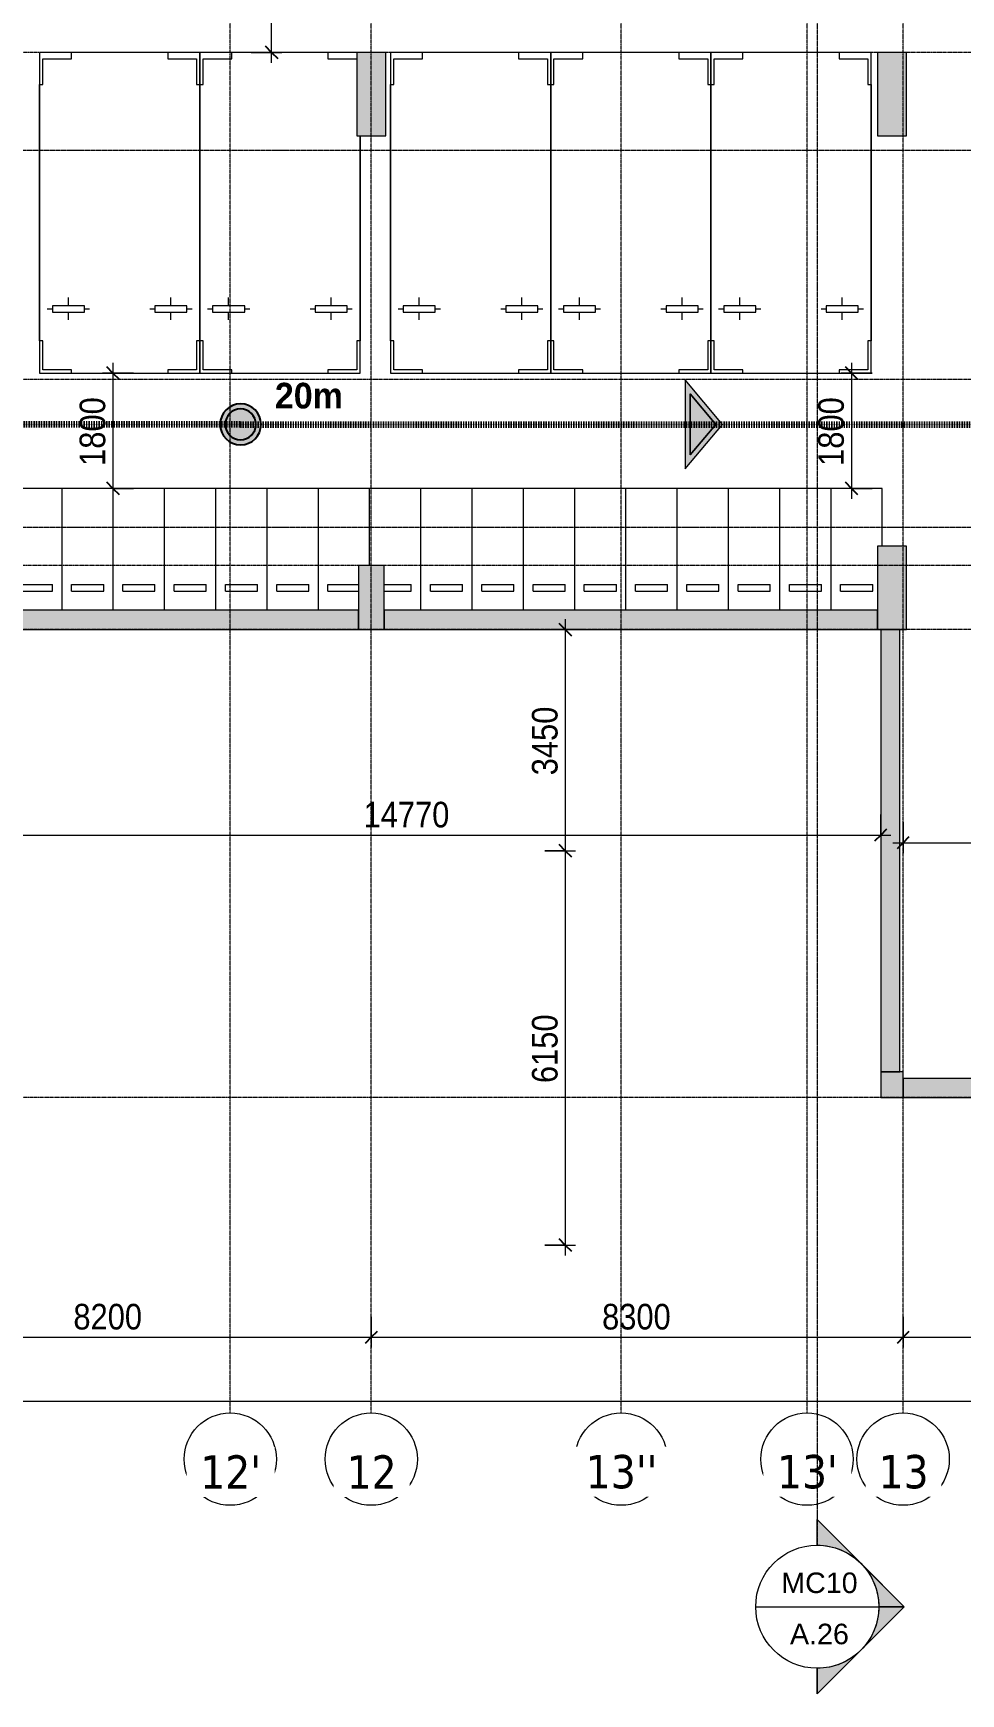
# Model space of a CAD drawing. Header units: millimetres. Extents: x 25998 to 252958, y -15958 to 83425.
# Drawn here: x 102878 to 117353, y 7940 to 33837 of the extents above; entities that cross this region are included whole.
import ezdxf

# ---------------------------------------------------------------- set-up
doc = ezdxf.new("R2010")
doc.units = ezdxf.units.MM
for name, pattern in [('1 NÉT CALL OUT', [6, 3, -3]), ('Dash Dot 3_16_', [7.9375, 4.7625, -1.5875, 0, -1.5875]), ('Grid Line', [22.225, 12.7, -3.175, 3.175, -3.175])]:
    doc.linetypes.add(name, pattern=pattern)
for name, color, linetype, lineweight in [('0-1', 7, 'Continuous', 5), ('A-ANNO-DIMS', 211, 'Continuous', 9), ('A-ANNO-DIMS-160', 211, 'Continuous', 9), ('A-ANNO-NOTE', 131, 'Continuous', 9), ('A-ANNO-NOTE-1', 131, 'Continuous', 25), ('A-DETL-2', 90, '1 NÉT CALL OUT', 100), ('A-WALL-PATT-1', 7, 'Continuous', 9), ('C-PRKG', 70, 'Continuous', 9), ('G-ANNO-SYMB', 111, 'Continuous', 9), ('G-ANNO-SYMB-1', 111, 'Dash Dot 3_16_', 18), ('G-ANNO-TEXT-2', 142, 'Continuous', 9), ('L-SITE-WALL-1', 250, 'Continuous', 18), ('L-SITE-WALL-2', 7, 'Continuous', 9), ('S-COLS-1', 52, 'Continuous', 5), ('S-COLS-2', 250, 'Continuous', 18), ('S-COLS-3', 7, 'Continuous', 9), ('S-GRID-1', 1, 'Grid Line', 9), ('S-GRID-IDEN', 1, 'Continuous', 9)]:
    doc.layers.add(name, color=color, linetype=linetype, lineweight=lineweight)
doc.styles.add('Arial_2', font='arial_0.ttf', dxfattribs={"height": 320})
doc.styles.add('Arial_4', font='arial_0.ttf', dxfattribs={"width": 0.95, "height": 400})
doc.styles.add('Tahoma_B', font='tahomabd_0.ttf', dxfattribs={"height": 520})
doc.styles.add('UTM Avo', font='UTM Avo.ttf', dxfattribs={"width": 0.9, "height": 400})
doc.dimstyles.new('1_Dim_chi_tiet_2_5', dxfattribs={"dimscale": 304.8, "dimtxt": 399.720379, "dimasz": 0.629921, "dimexe": 0.524934, "dimexo": 0.0625, "dimgap": 0.052493, "dimtad": 1, "dimdec": 0, "dimrnd": 5, "dimzin": 0, "dimdsep": 46, "dimtxsty": 'UTM Avo', "dimblk1": 'OBLIQUE', "dimblk2": 'OBLIQUE', "dimsah": 1, "dimcen": 0.09, "dimdle": 0.524934, "dimazin": 0, "dimtfac": 1, "dimtdec": 4, "dimtix": 1, "dimtmove": 0, "dimatfit": 3, "dimfxl": 1.049869, "dimfxlon": 1, "dimtvp": 1, "dimtolj": 1, "dimtzin": 0, "dimarcsym": 2})

# ---------------------------------------------------------------- blocks, each defined once
blk = doc.blocks.new('NCV_TKTC_KET CAU_rvt-1-TKCS_MB TẦNG HẦM')
at = {"layer": 'A-WALL-PATT-1'}
for points in [[(107953, 24537), (107953, 24837), (100153, 24837), (100153, 24537), (106088, 24537)], [(112537, 24537), (116053, 24537), (116053, 24837), (108353, 24837), (108353, 24537)], [(116103, 17637), (116403, 17637), (116403, 24537), (116103, 24537), (116103, 17637)], [(118803, 17237), (122253, 17238), (122253, 17537), (116453, 17537), (116453, 17237), (118503, 17238), (118503, 17437), (118803, 17437), (118803, 17238)]]:
    blk.add_hatch(color=256, dxfattribs=at).paths.add_polyline_path(points)
at = {"layer": 'S-COLS-1'}
for points in [[(108353, 32237), (108378, 32237), (108378, 33537), (107928, 33537), (107928, 32237), (107953, 32237)], [(116149, 32237), (116503, 32237), (116503, 33537), (116053, 33537), (116053, 32237), (116103, 32237)], [(116103, 24537), (116503, 24537), (116501, 25837), (116053, 25837), (116053, 24537)], [(108353, 24537), (108353, 25537), (107953, 25537), (107953, 24537)], [(116453, 17237), (116453, 17637), (116103, 17637), (116103, 17237)]]:
    blk.add_hatch(color=256, dxfattribs=at).paths.add_polyline_path(points)
at = {"layer": 'L-SITE-WALL-1'}
for p, q in [((107953, 24837), (100153, 24837)), ((116053, 24837), (108353, 24837)), ((100153, 24537), (107953, 24537)), ((108353, 24537), (116053, 24537)), ((116103, 24537), (116103, 17637)), ((116403, 17637), (116403, 24537)), ((122253, 17537), (116453, 17537)), ((116453, 17237), (118503, 17237))]:
    blk.add_line(p, q, dxfattribs=at)
at = {"layer": 'L-SITE-WALL-2'}
for p, q in [((107953, 24537), (107953, 24837)), ((108353, 24837), (108353, 24537)), ((116053, 24537), (116053, 24837)), ((116403, 24537), (116103, 24537)), ((116103, 17637), (116403, 17637)), ((116453, 17537), (116453, 17237))]:
    blk.add_line(p, q, dxfattribs=at)
at = {"layer": 'S-COLS-2'}
for p, q in [((108378, 33537), (107928, 33537)), ((107928, 33537), (107928, 32237)), ((108378, 32237), (108378, 33537)), ((116503, 33537), (116053, 33537)), ((116053, 33537), (116053, 32237)), ((116503, 32237), (116503, 33537)), ((107928, 32237), (108378, 32237)), ((116053, 32237), (116503, 32237)), ((116503, 25837), (116053, 25837)), ((116053, 25837), (116053, 24837)), ((116503, 24537), (116503, 25837)), ((108353, 25537), (107953, 25537)), ((107953, 25537), (107953, 24837)), ((108353, 24837), (108353, 25537)), ((107953, 24537), (108353, 24537)), ((116053, 24537), (116103, 24537)), ((116403, 24537), (116503, 24537)), ((116103, 17637), (116103, 17237)), ((116453, 17637), (116403, 17637)), ((116453, 17537), (116453, 17637)), ((116103, 17237), (116453, 17237))]:
    blk.add_line(p, q, dxfattribs=at)
at = {"layer": 'S-COLS-3'}
for p, q in [((107953, 24837), (107953, 24537)), ((108353, 24537), (108353, 24837)), ((116053, 24837), (116053, 24537)), ((116103, 24537), (116403, 24537)), ((116403, 17637), (116103, 17637)), ((116453, 17237), (116453, 17537))]:
    blk.add_line(p, q, dxfattribs=at)
blk = doc.blocks.new('XE MAY2 - xe may 2-V23-TKCS_MB TẦNG HẦM')
at = {"layer": 'C-PRKG'}
for p, q in [((-1900, 0), (-1900, -800)), ((-700, 0), (-1900, 0)), ((-400, -650), (-400, -175)), ((-300, -650), (-300, -175)), ((-300, -650), (-400, -650)), ((0, -800), (-1900, -800))]:
    blk.add_line(p, q, dxfattribs=at)
blk = doc.blocks.new('XE MAY2 - xe may 2-614215-TKCS_MB TẦNG HẦM')
at = {"layer": 'C-PRKG'}
for p, q in [((-1900, 0), (-1900, -800)), ((0, 0), (-1900, 0)), ((-300, -150), (-400, -150)), ((-400, -650), (-400, -150)), ((-300, -650), (-300, -150)), ((-300, -650), (-400, -650)), ((0, -800), (-1900, -800))]:
    blk.add_line(p, q, dxfattribs=at)
blk = doc.blocks.new('xe oto1 - xe oto-V25-TKCS_MB TẦNG HẦM')
at = {"layer": 'C-PRKG'}
for p, q in [((-2000, 5000), (-2500, 5000)), ((-2500, 5000), (-2500, 4500)), ((-2500, 5000), (-2500, 0)), ((0, 5000), (-2500, 5000)), ((-2450, 4500), (-2450, 4950)), ((-2450, 4950), (-2000, 4950)), ((-2000, 4950), (-2000, 5000)), ((0, 5000), (-500, 5000)), ((-500, 5000), (-500, 4950)), ((-500, 4950), (-50, 4950)), ((-50, 4950), (-50, 4500)), ((0, 4500), (0, 5000)), ((0, 0), (0, 5000)), ((-2500, 4500), (-2450, 4500)), ((-2500, 500), (-2500, 4500)), ((-2500, 4500), (-2500, 500)), ((-50, 4500), (0, 4500)), ((0, 500), (0, 4500)), ((0, 4500), (0, 500)), ((-2050, 4170), (-2050, 4050)), ((-2050, 4170), (-2050, 4050)), ((-450, 4170), (-450, 4050)), ((-450, 4170), (-450, 4050)), ((-2300, 4000), (-2380, 4000)), ((-2300, 4000), (-2380, 4000)), ((-1800, 4050), (-2300, 4050)), ((-2300, 4050), (-2300, 3950)), ((-2300, 3950), (-1800, 3950)), ((-2050, 3950), (-2050, 3820)), ((-2050, 3950), (-2050, 3820)), ((-1800, 3950), (-1800, 4050)), ((-1720, 4000), (-1800, 4000)), ((-1720, 4000), (-1800, 4000)), ((-700, 4000), (-780, 4000)), ((-700, 4000), (-780, 4000)), ((-200, 4050), (-700, 4050)), ((-700, 4050), (-700, 3950)), ((-700, 3950), (-200, 3950)), ((-450, 3950), (-450, 3820)), ((-450, 3950), (-450, 3820)), ((-200, 3950), (-200, 4050)), ((-120, 4000), (-200, 4000)), ((-120, 4000), (-200, 4000)), ((-2450, 500), (-2500, 500)), ((-2500, 500), (-2500, 0)), ((-2450, 100), (-2450, 500)), ((0, 500), (-50, 500)), ((-50, 500), (-50, 100)), ((0, 0), (0, 500)), ((-2500, 0), (-2000, 0)), ((-2500, 0), (0, 0)), ((-2000, 100), (-2450, 100)), ((-2000, 0), (-2000, 100)), ((-500, 100), (-500, 0)), ((-50, 100), (-500, 100)), ((-500, 0), (0, 0))]:
    blk.add_line(p, q, dxfattribs=at)
blk = doc.blocks.new('XE MAY2 - xe may 2-V42-TKCS_MB TẦNG HẦM')
at = {"layer": 'C-PRKG'}
for p, q in [((-1900, 0), (-1900, -800)), ((0, 0), (-1900, 0)), ((-300, -150), (-400, -150)), ((-400, -575), (-400, -150)), ((-300, -575), (-300, -150)), ((-700, -800), (-1900, -800))]:
    blk.add_line(p, q, dxfattribs=at)
blk = doc.blocks.new('XE MAY2 - xe may 2-V47-TKCS_MB TẦNG HẦM')
at = {"layer": 'C-PRKG'}
for p, q in [((-1900, 0), (-1900, -800)), ((-1000, 0), (-1900, 0)), ((-300, -150), (-400, -150)), ((-400, -650), (-400, -150)), ((-300, -650), (-300, -150)), ((-300, -650), (-400, -650)), ((0, -800), (-1900, -800))]:
    blk.add_line(p, q, dxfattribs=at)
blk = doc.blocks.new('xe oto1 - xe oto-V56-TKCS_MB TẦNG HẦM')
at = {"layer": 'C-PRKG'}
for p, q in [((-2000, 5000), (-2500, 5000)), ((-2500, 5000), (-2500, 4500)), ((-2500, 5000), (-2500, 1300)), ((0, 5000), (-2500, 5000)), ((-2450, 4500), (-2450, 4950)), ((-2450, 4950), (-2000, 4950)), ((-2000, 4950), (-2000, 5000)), ((0, 5000), (-500, 5000)), ((-500, 5000), (-500, 4950)), ((-500, 4950), (-50, 4950)), ((-50, 4950), (-50, 4500)), ((0, 4500), (0, 5000)), ((0, 0), (0, 5000)), ((-2500, 4500), (-2450, 4500)), ((-2500, 1300), (-2500, 4500)), ((-2500, 4500), (-2500, 1300)), ((-50, 4500), (0, 4500)), ((0, 500), (0, 4500)), ((0, 4500), (0, 500)), ((-2050, 4170), (-2050, 4050)), ((-2050, 4170), (-2050, 4050)), ((-450, 4170), (-450, 4050)), ((-450, 4170), (-450, 4050)), ((-2300, 4000), (-2380, 4000)), ((-2300, 4000), (-2380, 4000)), ((-1800, 4050), (-2300, 4050)), ((-2300, 4050), (-2300, 3950)), ((-2300, 3950), (-1800, 3950)), ((-2050, 3950), (-2050, 3820)), ((-2050, 3950), (-2050, 3820)), ((-1800, 3950), (-1800, 4050)), ((-1720, 4000), (-1800, 4000)), ((-1720, 4000), (-1800, 4000)), ((-700, 4000), (-780, 4000)), ((-700, 4000), (-780, 4000)), ((-200, 4050), (-700, 4050)), ((-700, 4050), (-700, 3950)), ((-700, 3950), (-200, 3950)), ((-450, 3950), (-450, 3820)), ((-450, 3950), (-450, 3820)), ((-200, 3950), (-200, 4050)), ((-120, 4000), (-200, 4000)), ((-120, 4000), (-200, 4000)), ((0, 500), (-50, 500)), ((-50, 500), (-50, 100)), ((0, 0), (0, 500)), ((-2000, 100), (-2450, 100)), ((-2450, 0), (-2000, 0)), ((-2000, 0), (-2000, 100)), ((-500, 100), (-500, 0)), ((-50, 100), (-500, 100)), ((-2450, 0), (0, 0)), ((-500, 0), (0, 0))]:
    blk.add_line(p, q, dxfattribs=at)
blk = doc.blocks.new('Grid - M_Grid Head - Circle-353313-TKCS_MB TẦNG HẦM')
at = {"layer": 'S-GRID-IDEN'}
blk.add_circle((0, 0), 4.5, dxfattribs=at)
blk = doc.blocks.new('Section - M_Section Head - Filled-352373-TKCS_MB TẦNG HẦM')
at = {"layer": 'G-ANNO-SYMB'}
h = blk.add_hatch(color=256, dxfattribs=at)
edge = h.paths.add_edge_path()
edge.add_line((-6, 8.49), (-6, 6))
edge.add_arc((-6, 0), 6, 90, 135)
edge.add_line((-10.24, 4.24), (-6, 8.49))
h = blk.add_hatch(color=256, dxfattribs=at)
edge = h.paths.add_edge_path()
edge.add_line((-6, 8.49), (-1.76, 4.24))
edge.add_arc((-6, 0), 6, 45, 90)
edge.add_line((-6, 6), (-6, 8.49))
h = blk.add_hatch(color=256, dxfattribs=at)
edge = h.paths.add_edge_path()
edge.add_line((-14.49, 0), (-10.24, 4.24))
edge.add_arc((-6, 0), 6, 135, 180)
edge.add_line((-12, 0), (-14.49, 0))
h = blk.add_hatch(color=256, dxfattribs=at)
edge = h.paths.add_edge_path()
edge.add_line((2.49, 0), (0, 0))
edge.add_arc((-6, 0), 6, 360, 405)
edge.add_line((-1.76, 4.24), (2.49, 0))
for p, q in [((-6, 8.49), (-14.49, 0)), ((-6, 8.49), (-10.24, 4.24)), ((-6, 8.49), (2.49, 0)), ((-6, 6), (-6, 8.49)), ((-6, 8.49), (-6, 6)), ((-1.76, 4.24), (-6, 8.49)), ((-10.24, 4.24), (-14.49, 0)), ((2.49, 0), (-1.76, 4.24)), ((-14.49, 0), (-12, 0)), ((0, 0), (2.49, 0)), ((-12, 0), (-14.49, 0)), ((0, 0), (2.49, 0))]:
    blk.add_line(p, q, dxfattribs=at)
for start, end in [(360, 180), (90, 135), (45, 90), (135, 180), (360, 45), (180, 360)]:
    blk.add_arc((-6, 0), 6, start, end, dxfattribs=at)
blk = doc.blocks.new('DIMBLOCK16-TKCS_MB TẦNG HẦM')
at = {"layer": 'A-ANNO-DIMS-160'}
for p, q in [((106597, 33377), (106597, 39397)), ((106277, 39237), (106757, 39237)), ((106597, 39237), (106277, 39237)), ((106277, 33537), (106757, 33537)), ((106597, 33537), (106277, 33537))]:
    blk.add_line(p, q, dxfattribs=at)
at = {"layer": 'A-ANNO-DIMS-160', "lineweight": 25}
for p, q in [((106597, 39237), (106501, 39333)), ((106597, 39237), (106693, 39141)), ((106597, 33537), (106501, 33633)), ((106597, 33537), (106693, 33441))]:
    blk.add_line(p, q, dxfattribs=at)
at = {"layer": 'A-ANNO-DIMS-160', "color": 0, "insert": (106078, 35839), "char_height": 400, "width": 1314.64, "attachment_point": 1, "rotation": 90, "line_spacing_factor": 1.110334, "style": 'UTM Avo'}
blk.add_mtext('5700', dxfattribs=at)
blk = doc.blocks.new('_Oblique')
at = {"color": 0, "linetype": 'ByBlock', "lineweight": -2}
blk.add_line((-0.5, -0.5), (0.5, 0.5), dxfattribs=at)
blk = doc.blocks.new('DIMBLOCK42-TKCS_MB TẦNG HẦM')
at = {"layer": 'A-ANNO-DIMS-160'}
for p, q in [((99953, 13821), (99953, 13341)), ((99953, 13501), (99953, 13821)), ((108153, 13821), (108153, 13341)), ((108153, 13501), (108153, 13821)), ((99953, 13501), (108153, 13501))]:
    blk.add_line(p, q, dxfattribs=at)
at = {"layer": 'A-ANNO-DIMS-160', "lineweight": 25}
for p, q in [((99953, 13501), (99857, 13405)), ((99953, 13501), (100049, 13597)), ((108153, 13501), (108057, 13405)), ((108153, 13501), (108249, 13597))]:
    blk.add_line(p, q, dxfattribs=at)
at = {"layer": 'A-ANNO-DIMS-160', "color": 0, "insert": (103505, 14021), "char_height": 400, "width": 1314.64, "attachment_point": 1, "line_spacing_factor": 1.110334, "style": 'UTM Avo'}
blk.add_mtext('8200', dxfattribs=at)
blk = doc.blocks.new('DIMBLOCK43-TKCS_MB TẦNG HẦM')
at = {"layer": 'A-ANNO-DIMS-160'}
for p, q in [((108153, 13821), (108153, 13341)), ((108153, 13501), (108153, 13821)), ((116453, 13821), (116453, 13341)), ((116453, 13501), (116453, 13821)), ((108153, 13501), (116453, 13501))]:
    blk.add_line(p, q, dxfattribs=at)
at = {"layer": 'A-ANNO-DIMS-160', "lineweight": 25}
for p, q in [((108153, 13501), (108057, 13405)), ((108153, 13501), (108249, 13597)), ((116453, 13501), (116357, 13405)), ((116453, 13501), (116549, 13597))]:
    blk.add_line(p, q, dxfattribs=at)
at = {"layer": 'A-ANNO-DIMS-160', "color": 0, "insert": (111755, 14021), "char_height": 400, "width": 1314.64, "attachment_point": 1, "line_spacing_factor": 1.110334, "style": 'UTM Avo'}
blk.add_mtext('8300', dxfattribs=at)
blk = doc.blocks.new('DIMBLOCK44-TKCS_MB TẦNG HẦM')
at = {"layer": 'A-ANNO-DIMS-160'}
for p, q in [((116453, 13821), (116453, 13341)), ((116453, 13501), (116453, 13821)), ((127253, 13821), (127253, 13341)), ((127253, 13501), (127253, 13821)), ((116453, 13501), (127413, 13501))]:
    blk.add_line(p, q, dxfattribs=at)
at = {"layer": 'A-ANNO-DIMS-160', "lineweight": 25}
for p, q in [((116453, 13501), (116357, 13405)), ((116453, 13501), (116549, 13597)), ((127253, 13501), (127157, 13405)), ((127253, 13501), (127349, 13597))]:
    blk.add_line(p, q, dxfattribs=at)
at = {"layer": 'A-ANNO-DIMS-160', "color": 0, "insert": (121168, 14021), "char_height": 400, "width": 1643.29, "attachment_point": 1, "line_spacing_factor": 1.110334, "style": 'UTM Avo'}
blk.add_mtext('10800', dxfattribs=at)
blk = doc.blocks.new('DIMBLOCK45-TKCS_MB TẦNG HẦM')
at = {"layer": 'A-ANNO-DIMS-160'}
for p, q in [((33653, 12821), (33653, 12341)), ((33653, 12501), (33653, 12821)), ((127253, 12821), (127253, 12341)), ((127253, 12501), (127253, 12821)), ((33493, 12501), (127413, 12501))]:
    blk.add_line(p, q, dxfattribs=at)
at = {"layer": 'A-ANNO-DIMS-160', "lineweight": 25}
for p, q in [((33653, 12501), (33557, 12405)), ((33653, 12501), (33749, 12597)), ((127253, 12501), (127157, 12405)), ((127253, 12501), (127349, 12597))]:
    blk.add_line(p, q, dxfattribs=at)
at = {"layer": 'A-ANNO-DIMS-160', "color": 0, "insert": (79768, 13021), "char_height": 400, "width": 1643.29, "attachment_point": 1, "line_spacing_factor": 1.110334, "style": 'UTM Avo'}
blk.add_mtext('93600', dxfattribs=at)
blk = doc.blocks.new('DIMBLOCK49-TKCS_MB TẦNG HẦM')
at = {"layer": 'A-ANNO-DIMS-160'}
for p, q in [((116103, 21652), (116103, 21172)), ((116103, 21332), (116103, 21652)), ((101333, 21012), (101333, 21492)), ((101333, 21332), (116263, 21332)), ((101333, 21332), (101333, 21012))]:
    blk.add_line(p, q, dxfattribs=at)
at = {"layer": 'A-ANNO-DIMS-160', "lineweight": 25}
for p, q in [((101333, 21332), (101237, 21236)), ((101333, 21332), (101429, 21428)), ((116103, 21332), (116007, 21236)), ((116103, 21332), (116199, 21428))]:
    blk.add_line(p, q, dxfattribs=at)
at = {"layer": 'A-ANNO-DIMS-160', "color": 0, "insert": (108033, 21851), "char_height": 400, "width": 1643.29, "attachment_point": 1, "rotation": 0.0001, "line_spacing_factor": 1.110334, "style": 'UTM Avo'}
blk.add_mtext('14770', dxfattribs=at)
blk = doc.blocks.new('DIMBLOCK50-TKCS_MB TẦNG HẦM')
at = {"layer": 'A-ANNO-DIMS-160', "lineweight": 25}
for p, q in [((111180, 24537), (111084, 24633)), ((111180, 24537), (111276, 24441)), ((111180, 21087), (111084, 21183)), ((111180, 21087), (111276, 20991))]:
    blk.add_line(p, q, dxfattribs=at)
at = {"layer": 'A-ANNO-DIMS-160'}
for p, q in [((111180, 24697), (111180, 21087)), ((111500, 24537), (111020, 24537)), ((111180, 24537), (111500, 24537)), ((110860, 21087), (111340, 21087)), ((111180, 21087), (110860, 21087))]:
    blk.add_line(p, q, dxfattribs=at)
at = {"layer": 'A-ANNO-DIMS-160', "color": 0, "insert": (110660, 22264), "char_height": 400, "width": 1314.64, "attachment_point": 1, "rotation": 90, "line_spacing_factor": 1.110334, "style": 'UTM Avo'}
blk.add_mtext('3450', dxfattribs=at)
blk = doc.blocks.new('DIMBLOCK51-TKCS_MB TẦNG HẦM')
at = {"layer": 'A-ANNO-DIMS-160'}
for p, q in [((110860, 21087), (111340, 21087)), ((111180, 21087), (110860, 21087)), ((111180, 21087), (111180, 14777)), ((110860, 14937), (111340, 14937)), ((111180, 14937), (110860, 14937))]:
    blk.add_line(p, q, dxfattribs=at)
at = {"layer": 'A-ANNO-DIMS-160', "lineweight": 25}
for p, q in [((111180, 21087), (111084, 21183)), ((111180, 21087), (111276, 20991)), ((111180, 14937), (111084, 15033)), ((111180, 14937), (111276, 14841))]:
    blk.add_line(p, q, dxfattribs=at)
at = {"layer": 'A-ANNO-DIMS-160', "color": 0, "insert": (110660, 17464), "char_height": 400, "width": 1314.64, "attachment_point": 1, "rotation": 90, "line_spacing_factor": 1.110334, "style": 'UTM Avo'}
blk.add_mtext('6150', dxfattribs=at)
blk = doc.blocks.new('DIMBLOCK88-TKCS_MB TẦNG HẦM')
at = {"layer": 'A-ANNO-DIMS-160'}
for p, q in [((116453, 21531), (116453, 21051)), ((116453, 21211), (116453, 21531)), ((122053, 21531), (122053, 21051)), ((122053, 21211), (122053, 21531)), ((116293, 21211), (122053, 21211))]:
    blk.add_line(p, q, dxfattribs=at)
at = {"layer": 'A-ANNO-DIMS-160', "lineweight": 25}
for p, q in [((116453, 21211), (116549, 21307)), ((122053, 21211), (122149, 21307)), ((116453, 21211), (116357, 21115)), ((122053, 21211), (121957, 21115))]:
    blk.add_line(p, q, dxfattribs=at)
at = {"layer": 'A-ANNO-DIMS-160', "color": 0, "insert": (118705, 21731), "char_height": 400, "width": 1314.64, "attachment_point": 1, "line_spacing_factor": 1.110334, "style": 'UTM Avo'}
blk.add_mtext('5600', dxfattribs=at)
blk = doc.blocks.new('HDNDCT_MŨI TÊN THOÁT HIỂM - HDNDCT_MŨI TÊN THOÁT HIỂM-1614704-TKCS_MB TẦNG HẦM')
at = {"layer": 'A-ANNO-NOTE'}
h = blk.add_hatch(color=256, dxfattribs=at)
h.paths.add_polyline_path([(-3.15, 0), (0.5, 4.35), (0.5, -4.35)])
h.paths.add_polyline_path([(-2.5, 0), (0, -2.98), (0, 2.98)])
blk.add_hatch(color=256, dxfattribs=at).paths.add_polyline_path([(0, 2.98), (0, -2.98), (-2.5, 0)])
for p, q in [((0.5, 4.35), (-3.15, 0)), ((0.5, -4.35), (0.5, 4.35)), ((-2.5, 0), (0, 2.98)), ((0, 2.98), (-2.5, 0)), ((0, 2.98), (0, -2.98)), ((0, -2.98), (0, 2.98)), ((-3.15, 0), (0.5, -4.35)), ((0, -2.98), (-2.5, 0)), ((-2.5, 0), (0, -2.98))]:
    blk.add_line(p, q, dxfattribs=at)
blk = doc.blocks.new('HDNDCT_DIEM THOAT HIEM XA NHAT - HDNDCT_DIEM THOAT HIEM XA NHAT-1614703-TKCS_MB TẦNG HẦM')
at = {"layer": 'A-ANNO-NOTE'}
h = blk.add_hatch(color=256, dxfattribs=at)
edge = h.paths.add_edge_path()
edge.add_arc((0, 0), 2, 0, 180)
edge.add_arc((0, 0), 2, 180, 360)
edge = h.paths.add_edge_path()
edge.add_arc((0, 0), 1.5, 180, 360)
edge.add_arc((0, 0), 1.5, 360, 540)
h = blk.add_hatch(color=256, dxfattribs=at)
edge = h.paths.add_edge_path()
edge.add_arc((0, 0), 1.5, 0, 180)
edge.add_arc((0, 0), 1.5, 180, 360)
at = {"layer": 'A-ANNO-NOTE-1'}
for radius, start, end in [(2, 360, 180), (2, 180, 360), (1.5, 0, 180), (1.5, 360, 180), (1.5, 180, 0), (1.5, 180, 360)]:
    blk.add_arc((0, 0), radius, start, end, dxfattribs=at)
blk = doc.blocks.new('DIMBLOCK131-TKCS_MB TẦNG HẦM')
at = {"layer": 'A-ANNO-DIMS-160'}
for p, q in [((104441, 28537), (103961, 28537)), ((104121, 28697), (104121, 26577)), ((104121, 28537), (104441, 28537)), ((104441, 26737), (103961, 26737)), ((104121, 26737), (104441, 26737))]:
    blk.add_line(p, q, dxfattribs=at)
at = {"layer": 'A-ANNO-DIMS-160', "lineweight": 25}
for p, q in [((104121, 28537), (104025, 28633)), ((104121, 28537), (104217, 28441)), ((104121, 26737), (104025, 26833)), ((104121, 26737), (104217, 26641))]:
    blk.add_line(p, q, dxfattribs=at)
at = {"layer": 'A-ANNO-DIMS-160', "color": 0, "insert": (103602, 27089), "char_height": 400, "width": 1314.64, "attachment_point": 1, "rotation": 90, "line_spacing_factor": 1.110334, "style": 'UTM Avo'}
blk.add_mtext('1800', dxfattribs=at)
blk = doc.blocks.new('DIMBLOCK143-TKCS_MB TẦNG HẦM')
at = {"layer": 'A-ANNO-DIMS-160'}
for p, q in [((115967, 28537), (115487, 28537)), ((115647, 28697), (115647, 26577)), ((115647, 28537), (115967, 28537)), ((115967, 26737), (115487, 26737)), ((115647, 26737), (115967, 26737))]:
    blk.add_line(p, q, dxfattribs=at)
at = {"layer": 'A-ANNO-DIMS-160', "lineweight": 25}
for p, q in [((115647, 28537), (115551, 28633)), ((115647, 28537), (115743, 28441)), ((115647, 26737), (115551, 26833)), ((115647, 26737), (115743, 26641))]:
    blk.add_line(p, q, dxfattribs=at)
at = {"layer": 'A-ANNO-DIMS-160', "color": 0, "insert": (115127, 27089), "char_height": 400, "width": 1314.64, "attachment_point": 1, "rotation": 90, "line_spacing_factor": 1.110334, "style": 'UTM Avo'}
blk.add_mtext('1800', dxfattribs=at)

msp = doc.modelspace()

# ---------------------------------------------------------------- linework, layer by layer
at = {"layer": 'A-DETL-2'}
for q in [(85513.5, 27736.9), (119207.6, 27736.9)]:
    msp.add_line((106113.5, 27736.9), q, dxfattribs=at)
at = {"layer": 'G-ANNO-SYMB'}
msp.add_line((114152.6, 9297.4), (116072.6, 9297.4), dxfattribs=at)
at = {"layer": 'G-ANNO-SYMB-1'}
for p, q in [((26379.4, 32011.5), (134566.1, 32011.5)), ((26379.4, 26135.3), (134593.5, 26135.3))]:
    msp.add_line(p, q, dxfattribs=at)
at = {"layer": 'S-GRID-1'}
for p, q in [((105952.6, 16318.9), (105952.6, 77184.9)), ((108152.6, 16318.9), (108152.6, 77184.9)), ((112052.6, 16318.9), (112052.6, 77184.9)), ((114952.6, 16318.9), (114952.6, 77184.9)), ((116452.6, 16318.9), (116452.6, 77184.9)), ((128880.9, 33536.9), (31838.8, 33536.9)), ((128880.9, 28436.9), (31838.8, 28436.9)), ((126848.9, 25536.9), (33870.8, 25536.9)), ((128880.9, 24536.9), (31838.8, 24536.9)), ((128880.9, 17236.9), (31838.8, 17236.9)), ((105952.6, 12318.9), (105952.6, 16318.9)), ((108152.6, 12318.9), (108152.6, 16318.9)), ((112052.6, 12318.9), (112052.6, 16318.9)), ((114952.6, 12318.9), (114952.6, 16318.9)), ((116452.6, 12318.9), (116452.6, 16318.9))]:
    msp.add_line(p, q, dxfattribs=at)

# ---------------------------------------------------------------- block references
at = {"layer": '0-1'}
msp.add_blockref('NCV_TKTC_KET CAU_rvt-1-TKCS_MB TẦNG HẦM', (0, 0), dxfattribs=at)
at = {"layer": 'A-ANNO-NOTE', "xscale": 160, "yscale": 160, "zscale": 160, "rotation": 180}
msp.add_blockref('HDNDCT_MŨI TÊN THOÁT HIỂM - HDNDCT_MŨI TÊN THOÁT HIỂM-1614704-TKCS_MB TẦNG HẦM', (113129.6, 27736.9), dxfattribs=at)
at = {"layer": 'A-ANNO-NOTE', "xscale": 160, "yscale": 160, "zscale": 160}
msp.add_blockref('HDNDCT_DIEM THOAT HIEM XA NHAT - HDNDCT_DIEM THOAT HIEM XA NHAT-1614703-TKCS_MB TẦNG HẦM', (106113.5, 27736.9), dxfattribs=at)
at = {"layer": 'C-PRKG'}
for name, p, rotation in [('xe oto1 - xe oto-V25-TKCS_MB TẦNG HẦM', (102977.6, 33536.9), 180), ('xe oto1 - xe oto-V56-TKCS_MB TẦNG HẦM', (105477.6, 33536.9), 180), ('xe oto1 - xe oto-V25-TKCS_MB TẦNG HẦM', (108452.6, 33536.9), 180), ('xe oto1 - xe oto-V25-TKCS_MB TẦNG HẦM', (110952.6, 33536.9), 180), ('xe oto1 - xe oto-V25-TKCS_MB TẦNG HẦM', (113452.6, 33536.9), 180), ('XE MAY2 - xe may 2-614215-TKCS_MB TẦNG HẦM', (103327.6, 24836.9), 270.0000000000008), ('XE MAY2 - xe may 2-614215-TKCS_MB TẦNG HẦM', (104127.6, 24836.9), 270.0000000000008), ('XE MAY2 - xe may 2-614215-TKCS_MB TẦNG HẦM', (104927.6, 24836.9), 270.0000000000008), ('XE MAY2 - xe may 2-614215-TKCS_MB TẦNG HẦM', (105727.6, 24836.9), 270.0000000000008), ('XE MAY2 - xe may 2-614215-TKCS_MB TẦNG HẦM', (106527.6, 24836.9), 270.0000000000008), ('XE MAY2 - xe may 2-614215-TKCS_MB TẦNG HẦM', (107327.6, 24836.9), 270.0000000000008), ('XE MAY2 - xe may 2-V23-TKCS_MB TẦNG HẦM', (108127.6, 24836.9), 270.0000000000008), ('XE MAY2 - xe may 2-V42-TKCS_MB TẦNG HẦM', (108927.6, 24836.9), 270.0000000000008), ('XE MAY2 - xe may 2-614215-TKCS_MB TẦNG HẦM', (109727.6, 24836.9), 270.0000000000008), ('XE MAY2 - xe may 2-614215-TKCS_MB TẦNG HẦM', (110527.6, 24836.9), 270.0000000000008), ('XE MAY2 - xe may 2-614215-TKCS_MB TẦNG HẦM', (111327.6, 24836.9), 270.0000000000008), ('XE MAY2 - xe may 2-614215-TKCS_MB TẦNG HẦM', (112127.6, 24836.9), 270.0000000000008), ('XE MAY2 - xe may 2-614215-TKCS_MB TẦNG HẦM', (112927.6, 24836.9), 270.0000000000008), ('XE MAY2 - xe may 2-614215-TKCS_MB TẦNG HẦM', (113727.6, 24836.9), 270.0000000000008), ('XE MAY2 - xe may 2-614215-TKCS_MB TẦNG HẦM', (114527.6, 24836.9), 270.0000000000008), ('XE MAY2 - xe may 2-614215-TKCS_MB TẦNG HẦM', (115327.6, 24836.9), 270.0000000000008), ('XE MAY2 - xe may 2-V47-TKCS_MB TẦNG HẦM', (116127.6, 24836.9), 270.0000000000008)]:
    msp.add_blockref(name, p, dxfattribs=dict(at, rotation=rotation))
at = {"layer": 'G-ANNO-SYMB', "extrusion": (0, 0, -1), "xscale": 159.9999999999999, "yscale": 159.9999999999999, "zscale": 159.9999999999999, "rotation": 90.00000000000053}
msp.add_blockref('Section - M_Section Head - Filled-352373-TKCS_MB TẦNG HẦM', (-115112.6, 10257.4), dxfattribs=at)
at = {"layer": 'S-GRID-IDEN', "xscale": 159.9999999999999, "yscale": 159.9999999999999, "zscale": 159.9999999999999}
for p in [(105952.6, 11598.9), (108152.6, 11598.9), (112052.6, 11598.9), (114952.6, 11598.9), (116452.6, 11598.9)]:
    msp.add_blockref('Grid - M_Grid Head - Circle-353313-TKCS_MB TẦNG HẦM', p, dxfattribs=at)

# ---------------------------------------------------------------- texts
at = {"layer": 'G-ANNO-SYMB', "char_height": 320, "attachment_point": 5, "line_spacing_factor": 0.936439, "style": 'Arial_2'}
for s, insert, width in [('\\pt2032,4064,6096,8128,10160,12192,14224,16256,18288,20320,22352,24384,26416,28448,30480,32512,34544,36576,38608,40640,42672,44704,46736,48768,50800,52832,54864,56896,58928,60960,62992,65024;MC10', (115146.6, 9668.5), 1217.6), ('\\pt2032,4064,6096,8128,10160,12192,14224,16256,18288,20320,22352,24384,26416,28448,30480,32512,34544,36576,38608,40640,42672,44704,46736,48768,50800,52832,54864,56896,58928,60960,62992,65024;A.26', (115146.6, 8870.3), 952)]:
    msp.add_mtext(s, dxfattribs=dict(at, insert=insert, width=width))
at = {"layer": 'G-ANNO-TEXT-2', "insert": (107179.7, 28182.1), "char_height": 400, "width": 1437.92, "attachment_point": 5, "line_spacing_factor": 0.936439, "style": 'Arial_4'}
msp.add_mtext('\\pt1824,3648,5472,7296,9120,10944,12768,14592,16416,18240,20064,21888,23712,25536,27360,29184,31008,32832,34656,36480,38304,40128,41952,43776,45600,47424,49248,51072,52896,54720,56544,58368;{\\fArial|b1|i0|c0|p34;20m}', dxfattribs=at)

# ---------------------------------------------------------------- dimensions: what is measured, and where the dimension line sits
at = {"layer": 'A-ANNO-DIMS'}
for base, p1, p2, angle, override, picture, middle in [((106597.5, 39236.9), (106277.5, 33536.9), (106277.5, 39236.9), 90, {"dimpost": '<>', "dimfxl": 5700}, 'DIMBLOCK16-TKCS_MB TẦNG HẦM', (106374.5, 36386.9)), ((104121.2, 26736.9), (104441.2, 28536.9), (104441.2, 26736.9), 90, {"dimpost": '<>', "dimfxl": 1800}, 'DIMBLOCK131-TKCS_MB TẦNG HẦM', (103898.2, 27636.9)), ((115646.5, 26736.9), (115966.5, 28536.9), (115966.5, 26736.9), 90, {"dimpost": '<>', "dimfxl": 1800}, 'DIMBLOCK143-TKCS_MB TẦNG HẦM', (115423.5, 27636.9)), ((111179.6, 21086.9), (111499.6, 24536.9), (110859.6, 21086.9), 90, {"dimpost": '<>', "dimfxl": 3508.860214}, 'DIMBLOCK50-TKCS_MB TẦNG HẦM', (110956.6, 22811.9)), ((116102.6, 21331.8), (101332.6, 21011.7), (116102.6, 21651.8), 0.00008, {"dimpost": '<>', "dimfxl": 14783.859795}, 'DIMBLOCK49-TKCS_MB TẦNG HẦM', (108717.6, 21554.7)), ((111179.6, 14936.9), (110859.6, 21086.9), (110859.6, 14936.9), 90, {"dimpost": '<>', "dimfxl": 6150}, 'DIMBLOCK51-TKCS_MB TẦNG HẦM', (110956.6, 18011.9))]:
    dim = msp.add_linear_dim(base=base, p1=p1, p2=p2, angle=angle, dimstyle='1_Dim_chi_tiet_2_5', override=override, dxfattribs=at)
    dim.commit()
    dim.dimension.update_dxf_attribs({"geometry": picture, "text_midpoint": middle})
for base, p1, p2, override, picture, middle in [((122052.6, 21211.1), (116452.6, 21531.1), (122052.6, 21531.1), {"dimpost": '<>', "dimfxl": 5600}, 'DIMBLOCK88-TKCS_MB TẦNG HẦM', (119252.6, 21434.1)), ((108152.6, 13501.2), (99952.6, 13821.2), (108152.6, 13821.2), {"dimpost": '<>', "dimfxl": 8200}, 'DIMBLOCK42-TKCS_MB TẦNG HẦM', (104052.6, 13724.2)), ((116452.6, 13501.2), (108152.6, 13821.2), (116452.6, 13821.2), {"dimpost": '<>', "dimfxl": 8300}, 'DIMBLOCK43-TKCS_MB TẦNG HẦM', (112302.6, 13724.2)), ((127252.6, 13501.2), (116452.6, 13821.2), (127252.6, 13821.2), {"dimpost": '<>', "dimfxl": 10800}, 'DIMBLOCK44-TKCS_MB TẦNG HẦM', (121852.6, 13724.2)), ((127252.6, 12501.2), (33652.6, 12821.2), (127252.6, 12821.2), {"dimpost": '<>', "dimfxl": 93600}, 'DIMBLOCK45-TKCS_MB TẦNG HẦM', (80452.6, 12724.2))]:
    dim = msp.add_linear_dim(base=base, p1=p1, p2=p2, dimstyle='1_Dim_chi_tiet_2_5', override=override, dxfattribs=at)
    dim.commit()
    dim.dimension.update_dxf_attribs({"geometry": picture, "text_midpoint": middle})

# ---------------------------------------------------------------- next in the draw order: texts
at = {"layer": 'S-GRID-IDEN', "char_height": 520, "attachment_point": 5, "line_spacing_factor": 0.996129, "style": 'Tahoma_B', "bg_fill": 3, "box_fill_scale": 1.25, "bg_fill_color": 256, "bg_fill_true_color": 13158600, "bg_fill_transparency": 0}
for s, insert, width in [("\\pt2031.9988,4063.9976,6096.0016,8128.0004,10159.9992,12191.998,14224.002,16256.0008,18287.9996,20319.9984,22352.0024,24384.0012,26416,28447.9988,30479.9976,32512.0016,34544.0004,36575.9992,38607.998,40640.002,42672.0008,44703.9996,46735.9984,48768.0024,50800.0012,52832,54863.9988,56895.9976,58928.0016,60960.0004,62991.9992,65023.998;12'", (105959.3, 11399.1), 1112), ('\\pt2031.9988,4063.9976,6096.0016,8128.0004,10159.9992,12191.998,14224.002,16256.0008,18287.9996,20319.9984,22352.0024,24384.0012,26416,28447.9988,30479.9976,32512.0016,34544.0004,36575.9992,38607.998,40640.002,42672.0008,44703.9996,46735.9984,48768.0024,50800.0012,52832,54863.9988,56895.9976,58928.0016,60960.0004,62991.9992,65023.998;12', (108159.3, 11399.1), 921.6), ("\\pt2031.9988,4063.9976,6096.0016,8128.0004,10159.9992,12191.998,14224.002,16256.0008,18287.9996,20319.9984,22352.0024,24384.0012,26416,28447.9988,30479.9976,32512.0016,34544.0004,36575.9992,38607.998,40640.002,42672.0008,44703.9996,46735.9984,48768.0024,50800.0012,52832,54863.9988,56895.9976,58928.0016,60960.0004,62991.9992,65023.998;13''", (112059.3, 11399.1), 1302.4), ("\\pt2031.9988,4063.9976,6096.0016,8128.0004,10159.9992,12191.998,14224.002,16256.0008,18287.9996,20319.9984,22352.0024,24384.0012,26416,28447.9988,30479.9976,32512.0016,34544.0004,36575.9992,38607.998,40640.002,42672.0008,44703.9996,46735.9984,48768.0024,50800.0012,52832,54863.9988,56895.9976,58928.0016,60960.0004,62991.9992,65023.998;13'", (114959.3, 11399.1), 1112), ('\\pt2031.9988,4063.9976,6096.0016,8128.0004,10159.9992,12191.998,14224.002,16256.0008,18287.9996,20319.9984,22352.0024,24384.0012,26416,28447.9988,30479.9976,32512.0016,34544.0004,36575.9992,38607.998,40640.002,42672.0008,44703.9996,46735.9984,48768.0024,50800.0012,52832,54863.9988,56895.9976,58928.0016,60960.0004,62991.9992,65023.998;13', (116459.3, 11399.1), 921.6)]:
    msp.add_mtext(s, dxfattribs=dict(at, insert=insert, width=width))

# ---------------------------------------------------------------- next in the draw order: linework, layer by layer
at = {"layer": 'G-ANNO-SYMB-1'}
msp.add_line((115112.6, 83043.8), (115112.6, 10257.4), dxfattribs=at)

doc.saveas('drawing.dxf')
